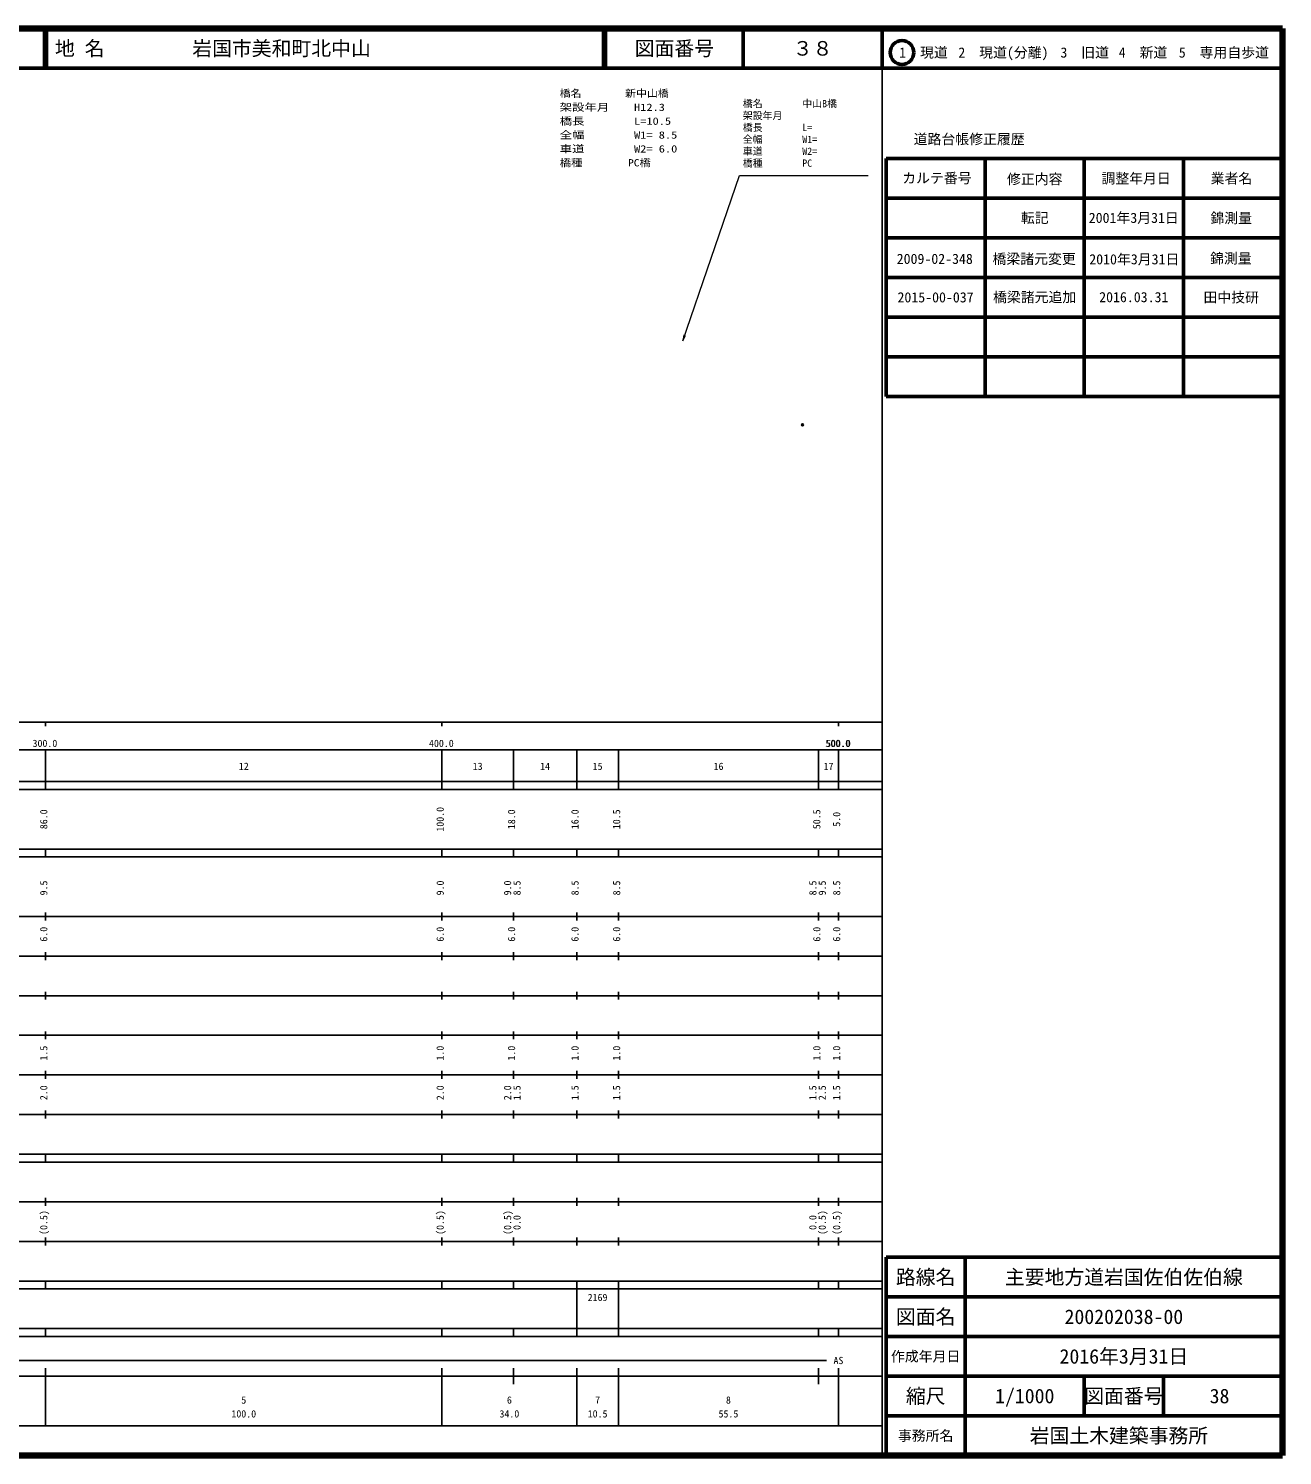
# Model space of a CAD drawing. Units: millimetres on the paper, with parts at other scales. Extents: x 40 to 680, y 20 to 380.
# Drawn here: x 363.7 to 680, y 20 to 380 of the extents above; entities that cross this region are included whole.
import ezdxf
from ezdxf.enums import TextEntityAlignment as Align

# ---------------------------------------------------------------- set-up
doc = ezdxf.new("R2010")
doc.units = ezdxf.units.MM
doc.header["$PDMODE"] = 32
doc.header["$PDSIZE"] = 0.5
doc.layers.add('M-OTRS', color=6, linetype='Continuous')
doc.layers.add('M-TTL-TXT', color=7, linetype='Continuous')
for name, color, linetype, lineweight in [('M-STR-HTXT', 7, 'Continuous', 13), ('M-TTL', 2, 'Continuous', 140), ('M-TTL-BAND', 7, 'Continuous', 25), ('M-TTL-FRAM', 2, 'Continuous', 50), ('M-TTL-LINE', 7, 'Continuous', 50)]:
    doc.layers.add(name, color=color, linetype=linetype, lineweight=lineweight)
doc.styles.add('ＭＳ ゴシック', font='')
doc.styles.get('ＭＳ ゴシック').set_extended_font_data('MS Gothic')

# ---------------------------------------------------------------- blocks, each defined once
blk = doc.blocks.new('open_arrow')
at = {"color": 0, "linetype": 'Continuous', "lineweight": -2}
blk.add_lwpolyline([(7.5, 1.25), (0, 0), (7.5, -1.25)], dxfattribs=at)

msp = doc.modelspace()

# ---------------------------------------------------------------- linework, layer by layer
at = {"layer": 'M-OTRS'}
msp.add_point((558.949, 280.013), dxfattribs=at)
at = {"layer": 'M-STR-HTXT'}
msp.add_lwpolyline([(528.726, 301.239), (543.066, 342.896), (575.512, 342.896)], dxfattribs=at)
at = {"layer": 'M-TTL'}
for p, q in [((680, 380), (40, 380)), ((680, 20), (680, 380)), ((40, 20), (680, 20))]:
    msp.add_line(p, q, dxfattribs=at)
at = {"layer": 'M-TTL-BAND'}
for p, q in [((579, 20), (579, 370)), ((40, 205), (579, 205)), ((368, 205), (368, 204)), ((468, 205), (468, 204)), ((568, 205), (568, 204)), ((68, 198), (579, 198)), ((368, 188), (368, 198)), ((468, 188), (468, 198)), ((486, 188), (486, 198)), ((502, 188), (502, 198)), ((512.5, 188), (512.5, 198)), ((563, 188), (563, 198)), ((568, 188), (568, 198)), ((40, 190), (579, 190)), ((40, 188), (579, 188)), ((40, 173), (579, 173)), ((368, 171), (368, 173)), ((468, 171), (468, 173)), ((486, 171), (486, 173)), ((502, 171), (502, 173)), ((512.5, 171), (512.5, 173)), ((563, 171), (563, 173)), ((568, 171), (568, 173)), ((40, 171), (579, 171)), ((40, 156), (579, 156)), ((368, 155), (368, 157)), ((468, 155), (468, 157)), ((486, 155), (486, 157)), ((502, 155), (502, 157)), ((512.5, 155), (512.5, 157)), ((563, 155), (563, 157)), ((568, 155), (568, 157)), ((46, 146), (579, 146)), ((368, 145), (368, 147)), ((468, 145), (468, 147)), ((486, 145), (486, 147)), ((502, 145), (502, 147)), ((512.5, 145), (512.5, 147)), ((563, 145), (563, 147)), ((568, 145), (568, 147)), ((368, 135), (368, 137)), ((468, 135), (468, 137)), ((486, 135), (486, 137)), ((502, 135), (502, 137)), ((512.5, 135), (512.5, 137)), ((563, 135), (563, 137)), ((568, 135), (568, 137)), ((52, 136), (579, 136)), ((46, 126), (579, 126)), ((368, 125), (368, 127)), ((468, 125), (468, 127)), ((486, 125), (486, 127)), ((502, 125), (502, 127)), ((512.5, 125), (512.5, 127)), ((563, 125), (563, 127)), ((568, 125), (568, 127)), ((52, 116), (579, 116)), ((368, 115), (368, 117)), ((468, 115), (468, 117)), ((486, 115), (486, 117)), ((502, 115), (502, 117)), ((512.5, 115), (512.5, 117)), ((563, 115), (563, 117)), ((568, 115), (568, 117)), ((46, 106), (579, 106)), ((368, 105), (368, 107)), ((468, 105), (468, 107)), ((486, 105), (486, 107)), ((502, 105), (502, 107)), ((512.5, 105), (512.5, 107)), ((563, 105), (563, 107)), ((568, 105), (568, 107)), ((40, 96), (579, 96)), ((40, 94), (579, 94)), ((368, 94), (368, 96)), ((468, 94), (468, 96)), ((486, 94), (486, 96)), ((502, 94), (502, 96)), ((512.5, 94), (512.5, 96)), ((563, 94), (563, 96)), ((568, 94), (568, 96)), ((49, 84), (579, 84)), ((368, 83), (368, 85)), ((468, 83), (468, 85)), ((486, 83), (486, 85)), ((502, 83), (502, 85)), ((512.5, 83), (512.5, 85)), ((563, 83), (563, 85)), ((568, 83), (568, 85)), ((40, 74), (579, 74)), ((368, 73), (368, 75)), ((468, 73), (468, 75)), ((486, 73), (486, 75)), ((502, 73), (502, 75)), ((512.5, 73), (512.5, 75)), ((563, 73), (563, 75)), ((568, 73), (568, 75)), ((40, 64), (579, 64)), ((40, 62), (579, 62)), ((368, 62), (368, 64)), ((468, 62), (468, 64)), ((486, 62), (486, 64)), ((502, 62), (502, 64)), ((502, 52), (502, 62)), ((512.5, 62), (512.5, 64)), ((512.5, 52), (512.5, 62)), ((563, 62), (563, 64)), ((568, 62), (568, 64)), ((40, 52), (579, 52)), ((368, 50), (368, 52)), ((468, 50), (468, 52)), ((486, 50), (486, 52)), ((502, 50), (502, 52)), ((512.5, 50), (512.5, 52)), ((563, 50), (563, 52)), ((568, 50), (568, 52)), ((40, 50), (579, 50)), ((71, 44), (565, 44)), ((40, 40), (579, 40)), ((368, 27.5), (368, 42)), ((468, 27.5), (468, 42)), ((486, 38), (486, 42)), ((502, 27.5), (502, 42)), ((512.5, 27.5), (512.5, 42)), ((563, 38), (563, 42)), ((568, 27.5), (568, 42)), ((68, 27.5), (579, 27.5))]:
    msp.add_line(p, q, dxfattribs=at)
at = {"layer": 'M-TTL-FRAM'}
for p, q in [((580, 347.197), (580, 287.197)), ((580, 347.197), (680, 347.197)), ((580, 287.197), (680, 287.197)), ((680, 70), (580, 70)), ((580, 70), (580, 20))]:
    msp.add_line(p, q, dxfattribs=at)
at = {"layer": 'M-TTL-LINE'}
for p, q in [((367.75, 380), (367.75, 370)), ((368.25, 380), (368.25, 370)), ((508.747, 380), (508.747, 370)), ((509.247, 380), (509.247, 370)), ((543.997, 380), (543.997, 370)), ((579, 380), (579, 370)), ((40, 370), (680, 370)), ((605, 347.197), (605, 287.197)), ((630, 347.197), (630, 287.197)), ((655, 347.197), (655, 287.197)), ((580, 337.197), (680, 337.197)), ((580, 327.197), (680, 327.197)), ((580, 317.197), (680, 317.197)), ((580, 307.197), (680, 307.197)), ((580, 297.197), (680, 297.197)), ((600, 70), (600, 20)), ((680, 60), (580, 60)), ((680, 50), (580, 50)), ((680, 40), (580, 40)), ((630, 40), (630, 30)), ((650, 40), (650, 30)), ((680, 30), (580, 30))]:
    msp.add_line(p, q, dxfattribs=at)
msp.add_circle((584.031, 373.958), 3, dxfattribs=at)

# ---------------------------------------------------------------- block references
at = {"layer": 'M-STR-HTXT', "xscale": 0.2, "yscale": 0.2, "rotation": 71}
msp.add_blockref('open_arrow', (528.726, 301.239), dxfattribs=at)

# ---------------------------------------------------------------- texts
at = {"layer": 'M-STR-HTXT', "style": 'ＭＳ ゴシック'}
for s, width, p in [('橋名\u3000\u3000\u3000\u3000新中山橋', 1.1, (497.689, 362.172)), ('架設年月\u3000\u3000H12.3', 1.25, (497.689, 358.672)), ('橋長\u3000\u3000\u3000\u3000L=10.5', 1.25, (497.689, 355.172)), ('全幅\u3000\u3000\u3000\u3000W1= 8.5', 1.25, (497.689, 351.672)), ('車道\u3000\u3000\u3000\u3000W2= 6.0', 1.25, (497.689, 348.172)), ('橋種\u3000\u3000\u3000\u3000PC橋', 1.15, (497.689, 344.672))]:
    msp.add_text(s, height=1.833, dxfattribs=dict(at, width=width)).set_placement(p, align=Align.BOTTOM_LEFT)
for s, p in [('橋名\u3000\u3000\u3000\u3000中山B橋', (543.877, 359.581)), ('架設年月\u3000\u3000', (543.877, 356.581)), ('橋長\u3000\u3000\u3000\u3000L=', (543.877, 353.581)), ('全幅\u3000\u3000\u3000\u3000W1=', (543.877, 350.581)), ('車道\u3000\u3000\u3000\u3000W2=', (543.877, 347.581)), ('橋種\u3000\u3000\u3000\u3000PC', (543.877, 344.581))]:
    msp.add_text(s, height=1.833, dxfattribs=at).set_placement(p, align=Align.BOTTOM_LEFT)
at = {"layer": 'M-TTL-BAND', "style": 'ＭＳ ゴシック'}
for s, p in [('300.0', (367.844, 198.195)), ('400.0', (467.844, 198.195)), ('500.0', (567.844, 198.195)), ('500.0', (568, 198.195)), ('12', (418, 192.405)), ('13', (477, 192.405)), ('14', (494, 192.405)), ('15', (507.25, 192.405)), ('16', (537.75, 192.405)), ('17', (565.5, 192.405)), ('AS', (568, 42.5)), ('5', (418, 32.523)), ('6', (485, 32.523)), ('7', (507.25, 32.523)), ('8', (540.25, 32.523)), ('100.0', (418, 29.033)), ('34.0', (485, 29.033)), ('10.5', (507.25, 29.033)), ('55.5', (540.25, 29.033))]:
    msp.add_text(s, height=1.833, dxfattribs=at).set_placement(p, align=Align.BOTTOM_CENTER)
for s, p in [('86.0', (369, 180.5)), ('100.0', (469, 180.5)), ('18.0', (487, 180.5)), ('16.0', (503, 180.5)), ('10.5', (513.5, 180.5)), ('50.5', (564, 180.5)), ('5.0', (569, 180.5)), ('9.5', (369, 163.174)), ('9.0', (469, 163.174)), ('9.0', (486, 163.174)), ('8.5', (488.37, 163.174)), ('8.5', (503, 163.174)), ('8.5', (513.5, 163.174)), ('8.5', (563, 163.174)), ('9.5', (565.37, 163.174)), ('8.5', (569, 163.174)), ('6.0', (369, 151.5)), ('6.0', (469, 151.5)), ('6.0', (487, 151.5)), ('6.0', (503, 151.5)), ('6.0', (513.5, 151.5)), ('6.0', (564, 151.5)), ('6.0', (569, 151.5)), ('1.5', (369, 121.5)), ('1.0', (469, 121.5)), ('1.0', (487, 121.5)), ('1.0', (503, 121.5)), ('1.0', (513.5, 121.5)), ('1.0', (564, 121.5)), ('1.0', (569, 121.5)), ('2.0', (369, 111.5)), ('2.0', (469, 111.5)), ('2.0', (486, 111.5)), ('1.5', (488.37, 111.5)), ('1.5', (503, 111.5)), ('1.5', (513.5, 111.5)), ('1.5', (563, 111.5)), ('2.5', (565.37, 111.5)), ('1.5', (569, 111.5)), ('(0.5)', (369, 78.764)), ('(0.5)', (469, 78.764)), ('(0.5)', (486, 78.764)), ('0.0', (488.37, 78.764)), ('0.0', (563, 78.764)), ('(0.5)', (565.37, 78.764)), ('(0.5)', (569, 78.764))]:
    msp.add_text(s, height=1.833, rotation=90, dxfattribs=at).set_placement(p, align=Align.BOTTOM_CENTER)
msp.add_text('2169', height=1.833, dxfattribs=at).set_placement((504.75, 58.405), align=Align.BOTTOM_LEFT)
at = {"layer": 'M-TTL-TXT', "style": 'ＭＳ ゴシック'}
for s, p in [('地 名', (370.38, 375)), ('岩国市美和町北中山', (405.024, 375))]:
    msp.add_text(s, height=3.666, dxfattribs=at).set_placement(p, align=Align.MIDDLE_LEFT)
for s, height, p in [('図面番号', 3.666, (526.622, 375)), ('３８', 3.666, (561.497, 375)), ('1\u3000現道', 2.566, (589.448, 373.958)), ('2\u3000現道(分離)', 2.566, (609.619, 373.958)), ('3\u3000旧道', 2.566, (630.121, 373.958)), ('4\u3000新道', 2.566, (644.824, 373.958)), ('5\u3000専用自歩道', 2.566, (665.228, 373.958)), ('道路台帳修正履歴', 2.566, (600.968, 352.113)), ('カルテ番号', 2.566, (592.839, 342.277)), ('修正内容', 2.566, (617.509, 342.023)), ('調整年月日', 2.566, (643.089, 342.197)), ('業者名', 2.566, (667.134, 342.197)), ('転記', 2.566, (617.5, 332.245)), ('2001年3月31日', 2.566, (642.5, 332.245)), ('錦測量', 2.566, (667.077, 332.189)), ('2009-02-348', 2.566, (592.302, 321.899)), ('橋梁諸元変更', 2.566, (617.368, 321.899)), ('2010年3月31日', 2.566, (642.631, 321.787)), ('錦測量', 2.566, (666.996, 322.012)), ('2015-00-037', 2.566, (592.5, 312.189)), ('橋梁諸元追加', 2.566, (617.5, 312.245)), ('2016.03.31', 2.566, (642.5, 312.245)), ('田中技研', 2.566, (667.077, 312.189)), ('路線名', 3.666, (590, 65)), ('路線名', 3.666, (590, 65)), ('主要地方道岩国佐伯佐伯線', 3.666, (640, 65)), ('図面名', 3.666, (590, 55)), ('図面名', 3.666, (590, 55)), ('200202038-00', 3.666, (640, 55)), ('2016年3月31日', 3.666, (640, 45)), ('作成年月日', 2.566, (590, 45)), ('作成年月日', 2.566, (590, 45)), ('縮尺', 3.666, (590, 35)), ('縮尺', 3.666, (590, 35)), ('1/1000', 3.666, (615, 35)), ('図面番号', 3.666, (640, 35)), ('図面番号', 3.666, (640, 35)), ('38', 3.666, (664.125, 35)), ('事務所名', 2.566, (590, 25)), ('事務所名', 2.566, (590, 25)), ('岩国土木建築事務所 ', 3.666, (640, 25))]:
    msp.add_text(s, height=height, dxfattribs=at).set_placement(p, align=Align.MIDDLE_CENTER)

doc.saveas('drawing.dxf')
